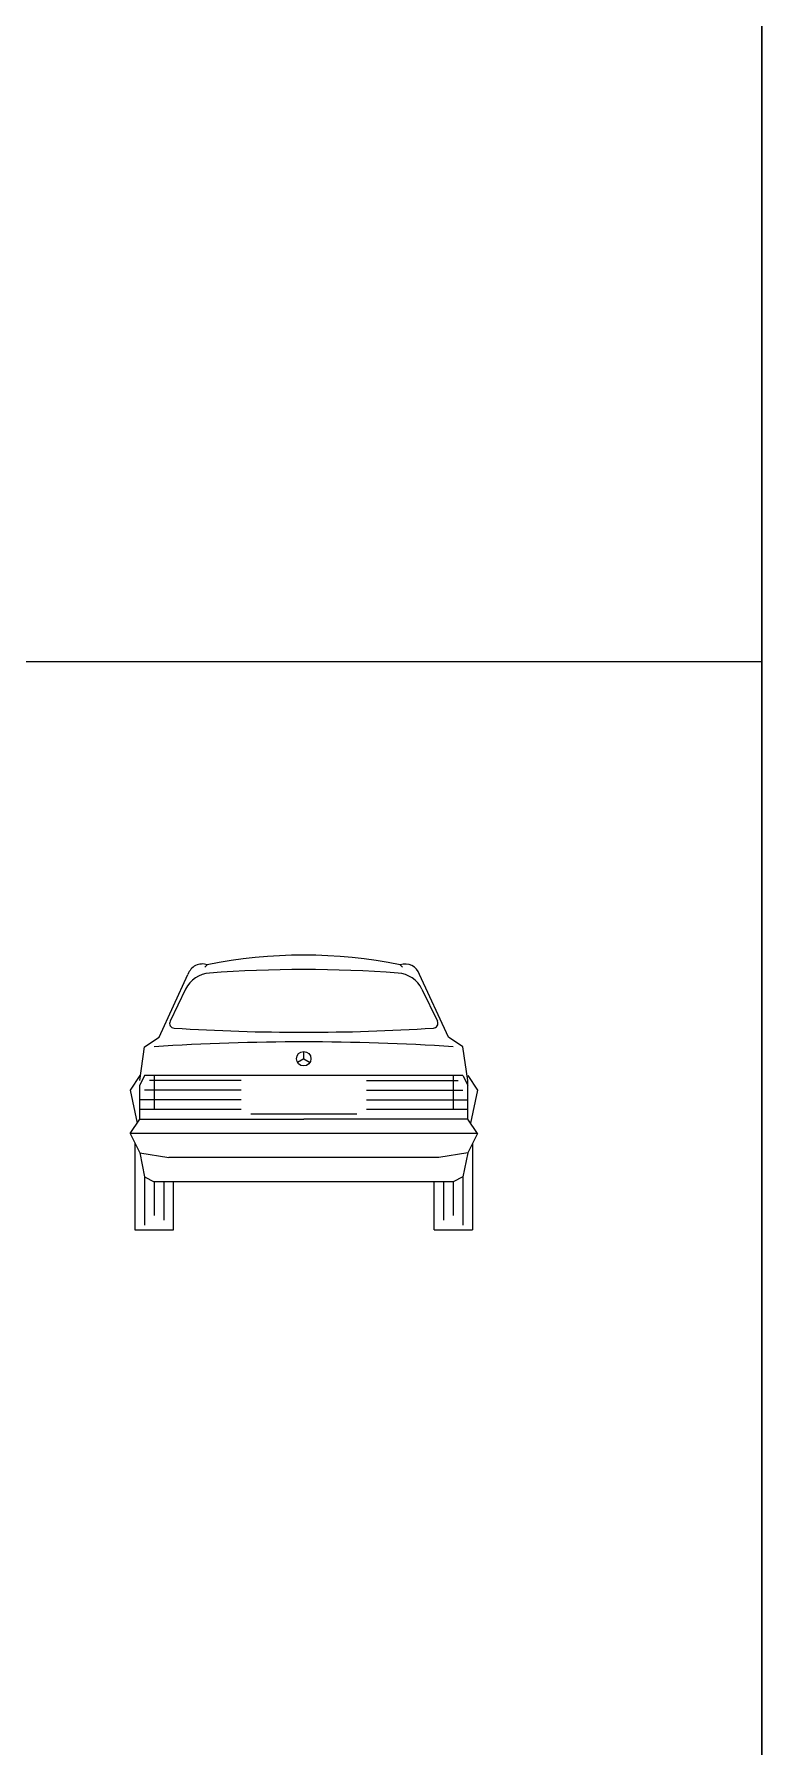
# Model space of a CAD drawing. Header units: millimetres. Extents: x 1343 to 64046, y 44602 to 77982.
# Drawn here: x 60216 to 64046, y 52230 to 61253 of the extents above; entities that cross this region are included whole.
import ezdxf

# ---------------------------------------------------------------- set-up
doc = ezdxf.new("R2010")
doc.units = ezdxf.units.MM
doc.layers.add('www.cad-blocks.net', color=7, linetype='Continuous')

# ---------------------------------------------------------------- blocks, each defined once
blk = doc.blocks.new('A$C272D1A9D')
for p, q in [((406.4, 1397), (393.7, 1384.3)), ((1422.4, 1397), (1435.1, 1384.3)), ((152.4, 1016), (304.8, 1346.2)), ((292.2, 1267.7), (210.7, 1099.5)), ((1676.4, 1016), (1524, 1346.2)), ((1536.6, 1267.7), (1618.1, 1099.5)), ((76.2, 965.2), (152.4, 1016)), ((1752.6, 965.2), (1676.4, 1016)), ((50.8, 787.4), (76.2, 965.2)), ((914.4, 901.7), (914.4, 939.8)), ((1778, 787.4), (1752.6, 965.2)), ((50.8, 812.8), (0, 736.6)), ((76.2, 812.8), (50.8, 762)), ((1752.6, 812.8), (76.2, 812.8)), ((127, 812.8), (127, 635)), ((914.4, 901.7), (881.4, 882.6)), ((914.4, 901.7), (947.4, 882.6)), ((1701.8, 812.8), (1701.8, 635)), ((1752.6, 812.8), (1778, 762)), ((1778, 812.8), (1828.8, 736.6)), ((0, 736.6), (36.6, 562.9)), ((50.8, 584.2), (50.8, 762)), ((584.2, 736.6), (76.2, 736.6)), ((584.2, 787.4), (101.6, 787.4)), ((1244.6, 787.4), (1727.2, 787.4)), ((1244.6, 736.6), (1752.6, 736.6)), ((1778, 584.2), (1778, 787.4)), ((1778, 584.2), (1778, 762)), ((1828.8, 736.6), (1792.2, 562.9)), ((584.2, 685.8), (50.8, 685.8)), ((584.2, 635), (50.8, 635)), ((1244.6, 685.8), (1778, 685.8)), ((1778, 635), (1244.6, 635)), ((0, 508), (50.8, 584.2)), ((50.8, 584.2), (914.4, 584.2)), ((1193.8, 609.6), (635, 609.6)), ((1778, 584.2), (914.4, 584.2)), ((1828.8, 508), (1778, 584.2)), ((1828.8, 508), (0, 508)), ((0, 508), (50.8, 406.4)), ((25.4, 457.2), (25.4, 0)), ((1828.8, 508), (1778, 406.4)), ((1803.4, 457.2), (1803.4, 0)), ((50.8, 406.4), (76.2, 279.4)), ((50.8, 406.4), (203.2, 381)), ((1625.6, 381), (203.2, 381)), ((1778, 406.4), (1625.6, 381)), ((1778, 406.4), (1752.6, 279.4)), ((76.2, 279.4), (127, 254)), ((76.2, 279.4), (76.2, 25.4)), ((1752.6, 279.4), (1701.8, 254)), ((1752.6, 279.4), (1752.6, 25.4)), ((1701.8, 254), (127, 254)), ((127, 254), (127, 76.2)), ((177.8, 254), (177.8, 50.8)), ((228.6, 0), (228.6, 254)), ((1600.2, 0), (1600.2, 254)), ((1651, 254), (1651, 50.8)), ((1701.8, 254), (1701.8, 76.2)), ((25.4, 0), (228.6, 0)), ((1600.2, 0), (1803.4, 0))]:
    blk.add_line(p, q)
blk.add_circle((914.4, 901.7), 38.1)
for centre, radius, start, end in [((914.4, -1117.6), 2565.4, 78.57881, 101.42119), ((381, 1320.8), 80.3, 71.56505, 161.56505), ((914.4, -5359.4), 6731, 85.7718, 94.2282), ((1447.8, 1320.8), 80.3, 18.43495, 108.43495), ((429.4, 1201.3), 152.4, 94.2282, 154.16584), ((1399.4, 1201.3), 152.4, 25.83416, 85.7718), ((233.6, 1088.4), 25.4, 154.16584, 266.36505), ((1595.2, 1088.4), 25.4, 273.63495, 25.83416), ((914.4, 11805), 10763.6, 266.36505, 273.63495), ((914.4, -11226.8), 12217.4, 86.30478, 93.69522)]:
    blk.add_arc(centre, radius, start, end)
blk = doc.blocks.new('FORMAT')
at = {"layer": 'www.cad-blocks.net', "color": 155, "true_color": 0x546d8e}
for p, q in [((64045.9, 44602.2), (64045.9, 77982.4)), ((64045.9, 77353.6), (64045.9, 44989.9)), ((64045.9, 57946.4), (3580.5, 57946.4))]:
    blk.add_line(p, q, dxfattribs=at)

msp = doc.modelspace()

# ---------------------------------------------------------------- block references
msp.add_blockref('A$C272D1A9D', (60720.3, 54953))
at = {"layer": 'www.cad-blocks.net'}
msp.add_blockref('FORMAT', (0, 0), dxfattribs=at)

doc.saveas('drawing.dxf')
